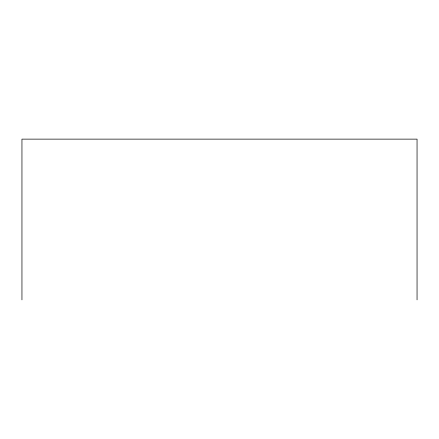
<?xml version="1.0" encoding="UTF-8"?>
<svg xmlns="http://www.w3.org/2000/svg" width="439" height="439" viewBox="0 0 439 439"><rect width="100%" height="100%" fill="white"/><g stroke="black" fill="none" stroke-linecap="round" stroke-linejoin="round"><path stroke-width="0.66" d="M417.05 299.87L417.05 139.13L21.95 139.13L21.95 299.87"/></g></svg>
